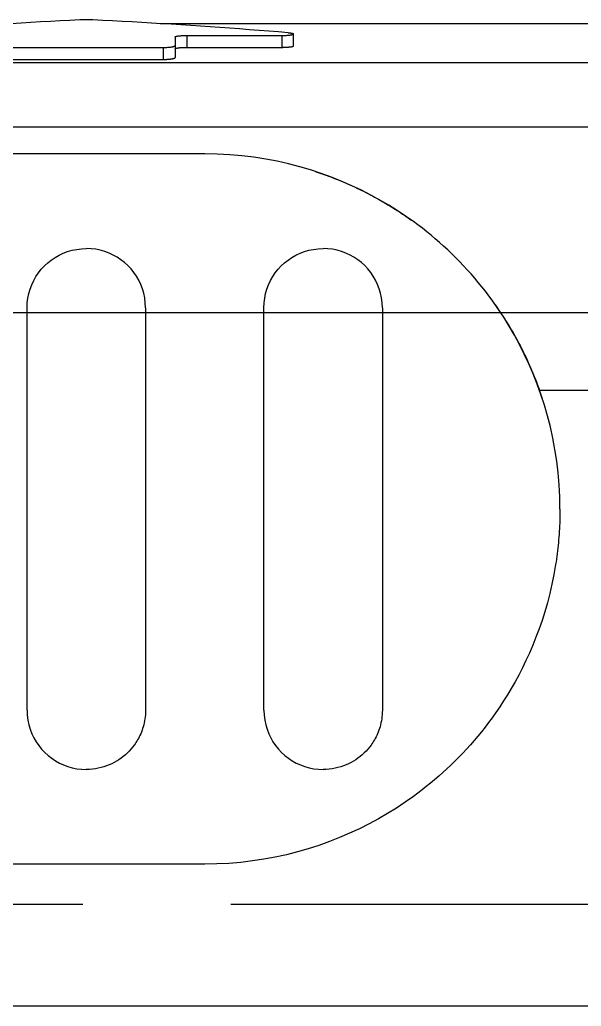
# Model space of a CAD drawing. Header units: inches. Extents: x 0 to 77285, y -118 to 40065.
# Drawn here: x 16879.98 to 16884.72, y 2647.97 to 2656.31 of the extents above; entities that cross this region are included whole.
import ezdxf

# ---------------------------------------------------------------- set-up
doc = ezdxf.new("R2010")
doc.units = ezdxf.units.IN
doc.header["$LTSCALE"] = 5
doc.header["$MEASUREMENT"] = 0
doc.linetypes.add('CENTER', pattern=[2, 1.25, -0.25, 0.25, -0.25])
doc.layers.add('11', color=1, linetype='CENTER')
doc.layers.add('55', color=5, linetype='Continuous')

# ---------------------------------------------------------------- blocks, each defined once
blk = doc.blocks.new('A$C674316cb')
blk.add_line((40.5, 170), (40.5, 5145))
at = {"layer": '11'}
blk.add_line((45.5, 170), (45.5, 5145), dxfattribs=at)
blk = doc.blocks.new('A$Ce6d7c87e')
for p, q in [((-269.1541, -17.6614), (-268.3541, -17.6614)), ((-269.1541, -17.6614), (-269.1541, -17.7617)), ((-268.3541, -17.6614), (-268.3541, -17.7617)), ((-269.2541, -17.6746), (-269.2541, -17.8478)), ((-270.6541, -17.7626), (-269.3541, -17.7626)), ((-269.3541, -17.7626), (-269.3541, -17.8637)), ((-263.5041, -17.8914), (-275.5041, -17.8914)), ((-263.5041, -18.4357), (-275.5041, -18.4357)), ((-269.0041, -18.6612), (-271.0041, -18.6612)), ((-267.7125, -18.9535), (-267.7129, -18.9535)), ((-270.5041, -23.3612), (-270.5041, -19.9612)), ((-269.5041, -19.9612), (-269.5041, -23.3612)), ((-268.5041, -23.3612), (-268.5041, -19.9612)), ((-267.5041, -19.9612), (-267.5041, -23.3612)), ((-266.1757, -20.6612), (-266.1757, -20.6612)), ((-263.5041, -20.6612), (-266.1757, -20.6612)), ((-269.0041, -24.6612), (-271.0041, -24.6612)), ((-263.5041, -25.8611), (-271.7041, -25.8611))]:
    blk.add_line(p, q)
for points in [[(-270.0596, -17.5298), (-270.1423, -17.534), (-270.2249, -17.5383), (-270.3075, -17.5428), (-270.3902, -17.5474), (-270.4728, -17.5522), (-270.5553, -17.557), (-270.6379, -17.562), (-270.7205, -17.5671), (-270.803, -17.5724), (-270.8855, -17.5777), (-270.968, -17.5832), (-271.0505, -17.5889), (-271.133, -17.5946), (-271.2154, -17.6005), (-271.2978, -17.6065), (-271.3802, -17.6126), (-271.4626, -17.6188), (-271.545, -17.6252), (-271.6273, -17.6317), (-271.7096, -17.6383)], [(-269.9487, -17.5298), (-269.9534, -17.5295), (-269.9584, -17.5293), (-269.9636, -17.5291), (-269.969, -17.529), (-269.9745, -17.5288), (-269.9803, -17.5287), (-269.9861, -17.5286), (-269.9921, -17.5285), (-269.9981, -17.5285), (-270.0041, -17.5285), (-270.0102, -17.5285), (-270.0162, -17.5285), (-270.0221, -17.5286), (-270.028, -17.5287), (-270.0337, -17.5288), (-270.0393, -17.529), (-270.0447, -17.5291), (-270.0499, -17.5293), (-270.0549, -17.5295), (-270.0596, -17.5298)], [(-268.2987, -17.6383), (-268.381, -17.6317), (-268.4633, -17.6252), (-268.5456, -17.6188), (-268.628, -17.6126), (-268.7104, -17.6065), (-268.7928, -17.6005), (-268.8753, -17.5946), (-268.9577, -17.5889), (-269.0402, -17.5832), (-269.1227, -17.5777), (-269.2052, -17.5724), (-269.2878, -17.5671), (-269.3703, -17.562), (-269.4529, -17.557), (-269.5355, -17.5522), (-269.6181, -17.5474), (-269.7007, -17.5428), (-269.7834, -17.5383), (-269.866, -17.534), (-269.9487, -17.5298)], [(-269.3794, -17.5615), (-269.0856, -17.5615), (-268.7919, -17.5615), (-268.4981, -17.5615), (-268.2044, -17.5615), (-267.9106, -17.5614), (-267.6168, -17.5614), (-267.3231, -17.5614), (-267.0293, -17.5614), (-266.7355, -17.5614), (-266.4418, -17.5614), (-266.148, -17.5614), (-265.8542, -17.5614), (-265.5605, -17.5613), (-265.2667, -17.5613), (-264.9729, -17.5613), (-264.6792, -17.5613), (-264.3854, -17.5613), (-264.0917, -17.5612), (-263.7979, -17.5612), (-263.5041, -17.5612)], [(-269.2541, -17.6746), (-269.2538, -17.6735), (-269.2528, -17.6724), (-269.2512, -17.6713), (-269.249, -17.6703), (-269.2462, -17.6694), (-269.2428, -17.6684), (-269.239, -17.6675), (-269.2346, -17.6667), (-269.2298, -17.6659), (-269.2246, -17.6652), (-269.2189, -17.6645), (-269.2129, -17.6639), (-269.2065, -17.6633), (-269.1998, -17.6628), (-269.1927, -17.6624), (-269.1855, -17.662), (-269.1779, -17.6618), (-269.1702, -17.6616), (-269.1622, -17.6614), (-269.1541, -17.6614)], [(-268.3541, -17.6614), (-268.3471, -17.6614), (-268.3403, -17.6613), (-268.3337, -17.6611), (-268.3272, -17.6609), (-268.321, -17.6607), (-268.3149, -17.6604), (-268.3091, -17.66), (-268.3035, -17.6596), (-268.2982, -17.6592), (-268.2931, -17.6587), (-268.2882, -17.6582), (-268.2837, -17.6576), (-268.2794, -17.657), (-268.2754, -17.6564), (-268.2718, -17.6558), (-268.2684, -17.6551), (-268.2654, -17.6544), (-268.2627, -17.6537), (-268.2604, -17.653), (-268.2584, -17.6523)], [(-268.2987, -17.6383), (-268.2956, -17.6386), (-268.2924, -17.6389), (-268.2893, -17.6392), (-268.2861, -17.6396), (-268.283, -17.64), (-268.2799, -17.6404), (-268.2769, -17.6408), (-268.274, -17.6413), (-268.2712, -17.6417), (-268.2685, -17.6423), (-268.266, -17.6428), (-268.2637, -17.6434), (-268.2616, -17.6439), (-268.2596, -17.6445), (-268.258, -17.6452), (-268.2566, -17.6458), (-268.2554, -17.6465), (-268.2546, -17.6472), (-268.2541, -17.6479), (-268.2539, -17.6486)], [(-268.2584, -17.6523), (-268.258, -17.6521), (-268.2576, -17.6519), (-268.2572, -17.6517), (-268.2568, -17.6515), (-268.2564, -17.6513), (-268.2561, -17.6511), (-268.2558, -17.651), (-268.2555, -17.6508), (-268.2553, -17.6506), (-268.255, -17.6504), (-268.2548, -17.6502), (-268.2547, -17.65), (-268.2545, -17.6499), (-268.2544, -17.6497), (-268.2542, -17.6495), (-268.2541, -17.6493), (-268.2541, -17.6492), (-268.254, -17.649), (-268.254, -17.6488), (-268.2539, -17.6486)], [(-268.2542, -17.7489), (-268.2542, -17.7439), (-268.2542, -17.7389), (-268.2542, -17.7339), (-268.2542, -17.7289), (-268.2542, -17.7239), (-268.2541, -17.7188), (-268.2541, -17.7138), (-268.2541, -17.7088), (-268.2541, -17.7038), (-268.2541, -17.6988), (-268.254, -17.6938), (-268.254, -17.6887), (-268.254, -17.6837), (-268.254, -17.6787), (-268.254, -17.6737), (-268.254, -17.6687), (-268.254, -17.6637), (-268.254, -17.6587), (-268.2539, -17.6536), (-268.2539, -17.6486)], [(-269.3541, -17.7626), (-269.346, -17.7626), (-269.3381, -17.7624), (-269.3303, -17.7622), (-269.3228, -17.7618), (-269.3155, -17.7614), (-269.3085, -17.7609), (-269.3018, -17.7603), (-269.2954, -17.7596), (-269.2894, -17.7589), (-269.2837, -17.758), (-269.2785, -17.7571), (-269.2736, -17.7562), (-269.2693, -17.7552), (-269.2654, -17.7541), (-269.2621, -17.753), (-269.2593, -17.7519), (-269.2571, -17.7507), (-269.2555, -17.7494), (-269.2545, -17.7482), (-269.2541, -17.7469)], [(-269.2541, -17.775), (-269.2541, -17.7746), (-269.254, -17.7743), (-269.2538, -17.7739), (-269.2535, -17.7735), (-269.2532, -17.7732), (-269.2528, -17.7728), (-269.2523, -17.7725), (-269.2517, -17.7721), (-269.2511, -17.7718), (-269.2504, -17.7714), (-269.2497, -17.7711), (-269.2488, -17.7707), (-269.2479, -17.7704), (-269.247, -17.77), (-269.246, -17.7697), (-269.2449, -17.7694), (-269.2437, -17.769), (-269.2425, -17.7687), (-269.2412, -17.7684), (-269.2398, -17.7681), (-269.2386, -17.7678), (-269.2373, -17.7676), (-269.2359, -17.7673), (-269.2345, -17.7671), (-269.2331, -17.7668), (-269.2316, -17.7666), (-269.23, -17.7663), (-269.2284, -17.7661), (-269.2268, -17.7658), (-269.2251, -17.7656), (-269.2234, -17.7654), (-269.2217, -17.7652), (-269.2199, -17.765), (-269.218, -17.7648), (-269.2162, -17.7646), (-269.2143, -17.7644), (-269.2123, -17.7642), (-269.2104, -17.764), (-269.2084, -17.7638), (-269.2064, -17.7637), (-269.204, -17.7635), (-269.2017, -17.7633), (-269.1992, -17.7631), (-269.1968, -17.763), (-269.1943, -17.7628), (-269.1917, -17.7627), (-269.1892, -17.7626), (-269.1865, -17.7624), (-269.1839, -17.7623), (-269.1813, -17.7622), (-269.1786, -17.7621), (-269.1759, -17.762), (-269.1732, -17.762), (-269.1705, -17.7619), (-269.1678, -17.7619), (-269.165, -17.7618), (-269.1623, -17.7618), (-269.1596, -17.7617), (-269.1568, -17.7617), (-269.1541, -17.7617)], [(-269.1541, -17.7617), (-269.1141, -17.7617), (-269.0741, -17.7617), (-269.0341, -17.7617), (-268.9941, -17.7617), (-268.9541, -17.7617), (-268.9141, -17.7617), (-268.8741, -17.7617), (-268.8341, -17.7617), (-268.7941, -17.7617), (-268.7541, -17.7617), (-268.7141, -17.7617), (-268.6741, -17.7617), (-268.6341, -17.7617), (-268.5941, -17.7617), (-268.5541, -17.7617), (-268.5141, -17.7617), (-268.4741, -17.7617), (-268.4341, -17.7617), (-268.3941, -17.7617), (-268.3541, -17.7617)], [(-268.3541, -17.7617), (-268.3515, -17.7617), (-268.3488, -17.7617), (-268.3461, -17.7617), (-268.3434, -17.7617), (-268.3407, -17.7616), (-268.3381, -17.7616), (-268.3354, -17.7615), (-268.3327, -17.7614), (-268.3301, -17.7614), (-268.3275, -17.7613), (-268.3249, -17.7612), (-268.3223, -17.7611), (-268.3197, -17.7609), (-268.3172, -17.7608), (-268.3147, -17.7607), (-268.3122, -17.7605), (-268.3098, -17.7604), (-268.3074, -17.7602), (-268.305, -17.7601), (-268.3027, -17.7599), (-268.3007, -17.7597), (-268.2987, -17.7596), (-268.2968, -17.7594), (-268.2949, -17.7592), (-268.293, -17.759), (-268.2911, -17.7588), (-268.2893, -17.7586), (-268.2875, -17.7584), (-268.2857, -17.7582), (-268.284, -17.758), (-268.2823, -17.7578), (-268.2807, -17.7576), (-268.2791, -17.7573), (-268.2775, -17.7571), (-268.276, -17.7569), (-268.2745, -17.7566), (-268.2731, -17.7564), (-268.2717, -17.7561), (-268.2704, -17.7559), (-268.2692, -17.7556), (-268.2685, -17.7555), (-268.2678, -17.7553), (-268.2672, -17.7552), (-268.2665, -17.7551), (-268.2659, -17.7549), (-268.2653, -17.7548), (-268.2647, -17.7546), (-268.2641, -17.7545), (-268.2636, -17.7543), (-268.263, -17.7542), (-268.2625, -17.754), (-268.262, -17.7539), (-268.2615, -17.7537), (-268.261, -17.7535), (-268.2605, -17.7534), (-268.2601, -17.7532), (-268.2596, -17.7531), (-268.2592, -17.7529), (-268.2588, -17.7528), (-268.2584, -17.7526)], [(-268.2584, -17.7526), (-268.258, -17.7524), (-268.2576, -17.7522), (-268.2573, -17.7521), (-268.2569, -17.7519), (-268.2566, -17.7517), (-268.2563, -17.7515), (-268.256, -17.7513), (-268.2557, -17.7512), (-268.2555, -17.751), (-268.2553, -17.7508), (-268.2551, -17.7506), (-268.2549, -17.7504), (-268.2547, -17.7502), (-268.2546, -17.75), (-268.2545, -17.7499), (-268.2544, -17.7497), (-268.2543, -17.7495), (-268.2542, -17.7493), (-268.2542, -17.7491), (-268.2542, -17.7489)], [(-270.6541, -17.8638), (-270.5891, -17.8638), (-270.5241, -17.8638), (-270.4591, -17.8638), (-270.3941, -17.8638), (-270.3291, -17.8638), (-270.2641, -17.8638), (-270.1991, -17.8638), (-270.1341, -17.8638), (-270.0691, -17.8638), (-270.0041, -17.8637), (-269.9391, -17.8637), (-269.8741, -17.8637), (-269.8091, -17.8637), (-269.7441, -17.8637), (-269.6791, -17.8637), (-269.6141, -17.8637), (-269.5491, -17.8637), (-269.4841, -17.8637), (-269.4191, -17.8637), (-269.3541, -17.8637)], [(-269.3541, -17.8637), (-269.3514, -17.8637), (-269.3487, -17.8637), (-269.346, -17.8637), (-269.3433, -17.8636), (-269.3406, -17.8636), (-269.3379, -17.8635), (-269.3353, -17.8634), (-269.3326, -17.8634), (-269.3299, -17.8633), (-269.3273, -17.8631), (-269.3247, -17.863), (-269.3221, -17.8629), (-269.3195, -17.8627), (-269.3169, -17.8626), (-269.3144, -17.8624), (-269.3119, -17.8622), (-269.3095, -17.8621), (-269.3071, -17.8619), (-269.3047, -17.8616), (-269.3024, -17.8614), (-269.3004, -17.8612), (-269.2984, -17.861), (-269.2964, -17.8608), (-269.2945, -17.8606), (-269.2926, -17.8603), (-269.2907, -17.8601), (-269.2889, -17.8598), (-269.2871, -17.8596), (-269.2853, -17.8593), (-269.2836, -17.8591), (-269.2819, -17.8588), (-269.2803, -17.8585), (-269.2787, -17.8582), (-269.2771, -17.8579), (-269.2756, -17.8576), (-269.2742, -17.8573), (-269.2727, -17.857), (-269.2714, -17.8567), (-269.2701, -17.8564), (-269.2688, -17.8561), (-269.2674, -17.8557), (-269.2661, -17.8553), (-269.2648, -17.8549), (-269.2637, -17.8546), (-269.2625, -17.8542), (-269.2615, -17.8538), (-269.2605, -17.8533), (-269.2596, -17.8529), (-269.2587, -17.8525), (-269.2579, -17.8521), (-269.2572, -17.8517), (-269.2566, -17.8513), (-269.256, -17.8508), (-269.2555, -17.8504), (-269.2551, -17.85), (-269.2547, -17.8496), (-269.2545, -17.8491), (-269.2543, -17.8487), (-269.2542, -17.8483), (-269.2541, -17.8478)], [(-266.0041, -21.6612), (-266.0059, -21.558), (-266.0111, -21.4562), (-266.0196, -21.3557), (-266.0314, -21.2565), (-266.0463, -21.1589), (-266.0643, -21.0627), (-266.0852, -20.968), (-266.1089, -20.8749), (-266.1354, -20.7835), (-266.1644, -20.6937), (-266.196, -20.6056), (-266.2301, -20.5193), (-266.2664, -20.4348), (-266.305, -20.3521), (-266.3456, -20.2714), (-266.3883, -20.1926), (-266.4329, -20.1158), (-266.4793, -20.041), (-266.5274, -19.9684), (-266.5771, -19.8978), (-266.6054, -19.8595), (-266.6342, -19.8217), (-266.6636, -19.7845), (-266.6936, -19.7477), (-266.7241, -19.7115), (-266.7551, -19.6758), (-266.7866, -19.6406), (-266.8187, -19.606), (-266.8512, -19.5719), (-266.8843, -19.5384), (-266.9179, -19.5054), (-266.9519, -19.4729), (-266.9864, -19.4411), (-267.0214, -19.4098), (-267.0569, -19.379), (-267.0928, -19.3489), (-267.1291, -19.3193), (-267.1659, -19.2903), (-267.2031, -19.2619), (-267.2408, -19.2341), (-267.3083, -19.1865), (-267.3783, -19.14), (-267.4506, -19.0949), (-267.5253, -19.0512), (-267.6023, -19.0091), (-267.6815, -18.9687), (-267.7629, -18.9302), (-267.8465, -18.8937), (-267.9323, -18.8593), (-268.0201, -18.8272), (-268.11, -18.7975), (-268.2019, -18.7703), (-268.2957, -18.7459), (-268.3915, -18.7242), (-268.4891, -18.7055), (-268.5886, -18.6899), (-268.6899, -18.6776), (-268.7929, -18.6685), (-268.8977, -18.663), (-269.0041, -18.6612)], [(-268.0683, -18.8109), (-268.0625, -18.8128), (-268.0568, -18.8147), (-268.051, -18.8166), (-268.0453, -18.8185), (-268.0395, -18.8205), (-268.0338, -18.8224), (-268.0281, -18.8244), (-268.0223, -18.8264), (-268.0166, -18.8284), (-268.0109, -18.8304), (-268.0052, -18.8324), (-267.9995, -18.8344), (-267.9938, -18.8364), (-267.9881, -18.8385), (-267.9824, -18.8405), (-267.9767, -18.8426), (-267.9711, -18.8447), (-267.9654, -18.8467), (-267.9597, -18.8488), (-267.9541, -18.851), (-267.9343, -18.8584), (-267.9145, -18.8661), (-267.8948, -18.8738), (-267.8752, -18.8817), (-267.8556, -18.8897), (-267.8361, -18.8979), (-267.8166, -18.9062), (-267.7972, -18.9147), (-267.7779, -18.9232), (-267.7586, -18.9319), (-267.7394, -18.9408), (-267.7203, -18.9498), (-267.7012, -18.9589), (-267.6822, -18.9681), (-267.6633, -18.9775), (-267.6445, -18.987), (-267.6257, -18.9966), (-267.607, -19.0064), (-267.5883, -19.0163), (-267.5698, -19.0263), (-267.5536, -19.0352), (-267.5374, -19.0442), (-267.5213, -19.0533), (-267.5052, -19.0625), (-267.4892, -19.0718), (-267.4733, -19.0812), (-267.4574, -19.0907), (-267.4416, -19.1002), (-267.4258, -19.1099), (-267.4101, -19.1197), (-267.3945, -19.1296), (-267.3789, -19.1396), (-267.3634, -19.1496), (-267.3479, -19.1598), (-267.3325, -19.1701), (-267.3172, -19.1804), (-267.3019, -19.1909), (-267.2867, -19.2014), (-267.2716, -19.212), (-267.2565, -19.2228)], [(-270.5041, -19.9612), (-270.5025, -19.9204), (-270.4976, -19.8804), (-270.4897, -19.8415), (-270.4787, -19.8037), (-270.465, -19.7671), (-270.4485, -19.732), (-270.4295, -19.6984), (-270.408, -19.6665), (-270.3841, -19.6364), (-270.3581, -19.6081), (-270.33, -19.582), (-270.2999, -19.5581), (-270.268, -19.5364), (-270.2344, -19.5173), (-270.1992, -19.5007), (-270.1626, -19.4868), (-270.1246, -19.4758), (-270.0855, -19.4678), (-270.0453, -19.4628), (-270.0041, -19.4612)], [(-269.5041, -19.9612), (-269.5058, -19.9194), (-269.5108, -19.8787), (-269.519, -19.8392), (-269.5302, -19.801), (-269.5443, -19.7642), (-269.5612, -19.7289), (-269.5806, -19.6953), (-269.6024, -19.6635), (-269.6266, -19.6335), (-269.653, -19.6055), (-269.6814, -19.5797), (-269.7116, -19.556), (-269.7436, -19.5347), (-269.7772, -19.5159), (-269.8122, -19.4997), (-269.8486, -19.4861), (-269.8861, -19.4754), (-269.9246, -19.4676), (-269.964, -19.4628), (-270.0041, -19.4612)], [(-268.5041, -19.9612), (-268.5025, -19.9204), (-268.4976, -19.8804), (-268.4897, -19.8415), (-268.4787, -19.8037), (-268.465, -19.7671), (-268.4485, -19.732), (-268.4295, -19.6984), (-268.408, -19.6665), (-268.3841, -19.6364), (-268.3581, -19.6081), (-268.33, -19.582), (-268.2999, -19.5581), (-268.268, -19.5364), (-268.2344, -19.5173), (-268.1992, -19.5007), (-268.1626, -19.4868), (-268.1246, -19.4758), (-268.0855, -19.4678), (-268.0453, -19.4628), (-268.0041, -19.4612)], [(-267.5041, -19.9612), (-267.5058, -19.9194), (-267.5108, -19.8787), (-267.519, -19.8392), (-267.5302, -19.801), (-267.5443, -19.7642), (-267.5612, -19.7289), (-267.5806, -19.6953), (-267.6024, -19.6635), (-267.6266, -19.6335), (-267.653, -19.6055), (-267.6814, -19.5797), (-267.7116, -19.556), (-267.7436, -19.5347), (-267.7772, -19.5159), (-267.8122, -19.4997), (-267.8486, -19.4861), (-267.8861, -19.4754), (-267.9246, -19.4676), (-267.964, -19.4628), (-268.0041, -19.4612)], [(-266.5496, -19.9363), (-266.5466, -19.9406), (-266.5436, -19.9448), (-266.5407, -19.9491), (-266.5377, -19.9533), (-266.5348, -19.9575), (-266.5319, -19.9618), (-266.5289, -19.9661), (-266.526, -19.9703), (-266.5231, -19.9746), (-266.5202, -19.9789), (-266.5173, -19.9832), (-266.5144, -19.9874), (-266.5116, -19.9917), (-266.5087, -19.996), (-266.5058, -20.0003), (-266.503, -20.0046), (-266.5001, -20.0089), (-266.4973, -20.0133), (-266.4944, -20.0176), (-266.4916, -20.0219), (-266.48, -20.0398), (-266.4685, -20.0579), (-266.4571, -20.076), (-266.4459, -20.0942), (-266.4348, -20.1125), (-266.4238, -20.1309), (-266.4129, -20.1493), (-266.4022, -20.1679), (-266.3916, -20.1865), (-266.3811, -20.2052), (-266.3708, -20.224), (-266.3606, -20.2428), (-266.3505, -20.2618), (-266.3406, -20.2808), (-266.3308, -20.2999), (-266.3211, -20.319), (-266.3116, -20.3383), (-266.3022, -20.3575), (-266.2929, -20.3769), (-266.2838, -20.3963), (-266.2778, -20.4093), (-266.2719, -20.4223), (-266.266, -20.4353), (-266.2602, -20.4484), (-266.2544, -20.4615), (-266.2488, -20.4746), (-266.2431, -20.4878), (-266.2376, -20.501), (-266.2321, -20.5142), (-266.2266, -20.5274), (-266.2212, -20.5407), (-266.2159, -20.554), (-266.2107, -20.5673), (-266.2055, -20.5807), (-266.2004, -20.594), (-266.1953, -20.6074), (-266.1903, -20.6208), (-266.1854, -20.6343), (-266.1805, -20.6477), (-266.1757, -20.6612)], [(-266.151, -20.7341), (-266.1522, -20.7304), (-266.1534, -20.7268), (-266.1546, -20.7231), (-266.1558, -20.7195), (-266.157, -20.7158), (-266.1582, -20.7122), (-266.1594, -20.7085), (-266.1606, -20.7049), (-266.1619, -20.7012), (-266.1631, -20.6976), (-266.1643, -20.6939), (-266.1656, -20.6903), (-266.1668, -20.6866), (-266.1681, -20.683), (-266.1693, -20.6794), (-266.1706, -20.6757), (-266.1719, -20.6721), (-266.1731, -20.6685), (-266.1744, -20.6648), (-266.1757, -20.6612)], [(-266.0041, -21.6612), (-266.0042, -21.6849), (-266.0045, -21.7087), (-266.005, -21.7324), (-266.0056, -21.7561), (-266.0065, -21.7798), (-266.0075, -21.8035), (-266.0087, -21.8271), (-266.0101, -21.8507), (-266.0117, -21.8742), (-266.0135, -21.8978), (-266.0154, -21.9213), (-266.0176, -21.9447), (-266.0199, -21.9681), (-266.0224, -21.9915), (-266.0251, -22.0148), (-266.0279, -22.038), (-266.0309, -22.0612), (-266.0341, -22.0844), (-266.0375, -22.1075), (-266.0411, -22.1305), (-266.0555, -22.214), (-266.072, -22.2956), (-266.0903, -22.3753), (-266.1105, -22.4531), (-266.1323, -22.5288), (-266.1557, -22.6027), (-266.1805, -22.6745), (-266.2066, -22.7444), (-266.2339, -22.8123), (-266.2622, -22.8782), (-266.2915, -22.942), (-266.3215, -23.0039), (-266.3523, -23.0637), (-266.3837, -23.1214), (-266.4155, -23.1772), (-266.4476, -23.2308), (-266.48, -23.2824), (-266.5124, -23.3319), (-266.5448, -23.3792), (-266.5771, -23.4245), (-266.6065, -23.4643), (-266.6364, -23.5034), (-266.6668, -23.5418), (-266.6976, -23.5795), (-266.7289, -23.6165), (-266.7606, -23.6528), (-266.7927, -23.6884), (-266.8252, -23.7232), (-266.8581, -23.7575), (-266.8913, -23.791), (-266.9249, -23.8238), (-266.9589, -23.8559), (-266.9931, -23.8873), (-267.0277, -23.9181), (-267.0626, -23.9482), (-267.0977, -23.9775), (-267.1331, -24.0062), (-267.1688, -24.0342), (-267.2047, -24.0616), (-267.2408, -24.0882), (-267.3118, -24.1383), (-267.385, -24.1867), (-267.4602, -24.2333), (-267.5374, -24.278), (-267.6165, -24.3208), (-267.6975, -24.3615), (-267.7804, -24.4001), (-267.865, -24.4364), (-267.9514, -24.4704), (-268.0396, -24.5019), (-268.1293, -24.5308), (-268.2207, -24.5572), (-268.3137, -24.5808), (-268.4082, -24.6015), (-268.5041, -24.6193), (-268.6014, -24.6341), (-268.7002, -24.6458), (-268.8002, -24.6543), (-268.9016, -24.6594), (-269.0041, -24.6612)], [(-270.5041, -23.3612), (-270.5024, -23.4031), (-270.4974, -23.4439), (-270.4892, -23.4836), (-270.478, -23.5218), (-270.4639, -23.5587), (-270.4471, -23.594), (-270.4277, -23.6276), (-270.4058, -23.6594), (-270.3816, -23.6894), (-270.3553, -23.7173), (-270.3269, -23.7431), (-270.2967, -23.7667), (-270.2647, -23.7879), (-270.2311, -23.8067), (-270.1961, -23.8228), (-270.1597, -23.8363), (-270.1222, -23.847), (-270.0837, -23.8548), (-270.0443, -23.8596), (-270.0041, -23.8612)], [(-269.5041, -23.3612), (-269.5045, -23.3799), (-269.5055, -23.3983), (-269.5071, -23.4163), (-269.5094, -23.4338), (-269.5122, -23.451), (-269.5156, -23.4677), (-269.5194, -23.4841), (-269.5238, -23.5), (-269.5285, -23.5154), (-269.5337, -23.5304), (-269.5392, -23.545), (-269.545, -23.5591), (-269.5512, -23.5728), (-269.5576, -23.586), (-269.5642, -23.5987), (-269.571, -23.611), (-269.578, -23.6227), (-269.5851, -23.634), (-269.5924, -23.6448), (-269.5996, -23.6551), (-269.6129, -23.6725), (-269.627, -23.6894), (-269.642, -23.7059), (-269.6577, -23.7217), (-269.6743, -23.7369), (-269.6917, -23.7515), (-269.7098, -23.7653), (-269.7286, -23.7785), (-269.7482, -23.7908), (-269.7684, -23.8023), (-269.7893, -23.8129), (-269.8109, -23.8225), (-269.833, -23.8312), (-269.8558, -23.8389), (-269.8792, -23.8455), (-269.9032, -23.851), (-269.9276, -23.8554), (-269.9526, -23.8586), (-269.9781, -23.8605), (-270.0041, -23.8612)], [(-268.5041, -23.3612), (-268.5024, -23.4031), (-268.4974, -23.4439), (-268.4892, -23.4836), (-268.478, -23.5218), (-268.4639, -23.5587), (-268.4471, -23.594), (-268.4277, -23.6276), (-268.4058, -23.6594), (-268.3816, -23.6894), (-268.3553, -23.7173), (-268.3269, -23.7431), (-268.2967, -23.7667), (-268.2647, -23.7879), (-268.2311, -23.8067), (-268.1961, -23.8228), (-268.1597, -23.8363), (-268.1222, -23.847), (-268.0837, -23.8548), (-268.0443, -23.8596), (-268.0041, -23.8612)], [(-267.5041, -23.3612), (-267.5045, -23.3799), (-267.5055, -23.3983), (-267.5071, -23.4163), (-267.5094, -23.4338), (-267.5122, -23.451), (-267.5156, -23.4677), (-267.5194, -23.4841), (-267.5238, -23.5), (-267.5285, -23.5154), (-267.5337, -23.5304), (-267.5392, -23.545), (-267.545, -23.5591), (-267.5512, -23.5728), (-267.5576, -23.586), (-267.5642, -23.5987), (-267.571, -23.611), (-267.578, -23.6227), (-267.5851, -23.634), (-267.5924, -23.6448), (-267.5996, -23.6551), (-267.6129, -23.6725), (-267.627, -23.6894), (-267.642, -23.7059), (-267.6577, -23.7217), (-267.6743, -23.7369), (-267.6917, -23.7515), (-267.7098, -23.7653), (-267.7286, -23.7785), (-267.7482, -23.7908), (-267.7684, -23.8023), (-267.7893, -23.8129), (-267.8109, -23.8225), (-267.833, -23.8312), (-267.8558, -23.8389), (-267.8792, -23.8455), (-267.9032, -23.851), (-267.9276, -23.8554), (-267.9526, -23.8586), (-267.9781, -23.8605), (-268.0041, -23.8612)]]:
    blk.add_lwpolyline(points)
blk = doc.blocks.new('A$Cdd77d11a')
for p, q in [((-74.1541, -17.6614), (-73.3541, -17.6614)), ((-74.1541, -17.6614), (-74.1541, -17.7617)), ((-73.3541, -17.6614), (-73.3541, -17.7617)), ((-74.2541, -17.6746), (-74.2541, -17.8478)), ((-75.6541, -17.7626), (-74.3541, -17.7626)), ((-74.3541, -17.7626), (-74.3541, -17.8637)), ((-68.5041, -17.8914), (-80.5041, -17.8914)), ((-68.5041, -18.4357), (-80.5041, -18.4357)), ((-74.0041, -18.6612), (-76.0041, -18.6612)), ((-72.7125, -18.9535), (-72.7129, -18.9535)), ((-75.5041, -23.3612), (-75.5041, -19.9612)), ((-74.5041, -19.9612), (-74.5041, -23.3612)), ((-73.5041, -23.3612), (-73.5041, -19.9612)), ((-72.5041, -19.9612), (-72.5041, -23.3612)), ((-71.1757, -20.6612), (-71.1757, -20.6612)), ((-68.5041, -20.6612), (-71.1757, -20.6612)), ((-74.0041, -24.6612), (-76.0041, -24.6612)), ((-68.5041, -25.8611), (-76.7041, -25.8611))]:
    blk.add_line(p, q)
for points in [[(-75.0596, -17.5298), (-75.1423, -17.534), (-75.2249, -17.5383), (-75.3075, -17.5428), (-75.3902, -17.5474), (-75.4728, -17.5522), (-75.5553, -17.557), (-75.6379, -17.562), (-75.7205, -17.5671), (-75.803, -17.5724), (-75.8855, -17.5777), (-75.968, -17.5832), (-76.0505, -17.5889), (-76.133, -17.5946), (-76.2154, -17.6005), (-76.2978, -17.6065), (-76.3802, -17.6126), (-76.4626, -17.6188), (-76.545, -17.6252), (-76.6273, -17.6317), (-76.7096, -17.6383)], [(-74.9487, -17.5298), (-74.9534, -17.5295), (-74.9584, -17.5293), (-74.9636, -17.5291), (-74.969, -17.529), (-74.9745, -17.5288), (-74.9803, -17.5287), (-74.9861, -17.5286), (-74.9921, -17.5285), (-74.9981, -17.5285), (-75.0041, -17.5285), (-75.0102, -17.5285), (-75.0162, -17.5285), (-75.0221, -17.5286), (-75.028, -17.5287), (-75.0337, -17.5288), (-75.0393, -17.529), (-75.0447, -17.5291), (-75.0499, -17.5293), (-75.0549, -17.5295), (-75.0596, -17.5298)], [(-73.2987, -17.6383), (-73.381, -17.6317), (-73.4633, -17.6252), (-73.5456, -17.6188), (-73.628, -17.6126), (-73.7104, -17.6065), (-73.7928, -17.6005), (-73.8753, -17.5946), (-73.9577, -17.5889), (-74.0402, -17.5832), (-74.1227, -17.5777), (-74.2052, -17.5724), (-74.2878, -17.5671), (-74.3703, -17.562), (-74.4529, -17.557), (-74.5355, -17.5522), (-74.6181, -17.5474), (-74.7007, -17.5428), (-74.7834, -17.5383), (-74.866, -17.534), (-74.9487, -17.5298)], [(-74.3794, -17.5615), (-74.0856, -17.5615), (-73.7919, -17.5615), (-73.4981, -17.5615), (-73.2044, -17.5615), (-72.9106, -17.5614), (-72.6168, -17.5614), (-72.3231, -17.5614), (-72.0293, -17.5614), (-71.7355, -17.5614), (-71.4418, -17.5614), (-71.148, -17.5614), (-70.8542, -17.5614), (-70.5605, -17.5613), (-70.2667, -17.5613), (-69.9729, -17.5613), (-69.6792, -17.5613), (-69.3854, -17.5613), (-69.0917, -17.5612), (-68.7979, -17.5612), (-68.5041, -17.5612)], [(-74.2541, -17.6746), (-74.2538, -17.6735), (-74.2528, -17.6724), (-74.2512, -17.6713), (-74.249, -17.6703), (-74.2462, -17.6694), (-74.2428, -17.6684), (-74.239, -17.6675), (-74.2346, -17.6667), (-74.2298, -17.6659), (-74.2246, -17.6652), (-74.2189, -17.6645), (-74.2129, -17.6639), (-74.2065, -17.6633), (-74.1998, -17.6628), (-74.1927, -17.6624), (-74.1855, -17.662), (-74.1779, -17.6618), (-74.1702, -17.6616), (-74.1622, -17.6614), (-74.1541, -17.6614)], [(-73.3541, -17.6614), (-73.3471, -17.6614), (-73.3403, -17.6613), (-73.3337, -17.6611), (-73.3272, -17.6609), (-73.321, -17.6607), (-73.3149, -17.6604), (-73.3091, -17.66), (-73.3035, -17.6596), (-73.2982, -17.6592), (-73.2931, -17.6587), (-73.2882, -17.6582), (-73.2837, -17.6576), (-73.2794, -17.657), (-73.2754, -17.6564), (-73.2718, -17.6558), (-73.2684, -17.6551), (-73.2654, -17.6544), (-73.2627, -17.6537), (-73.2604, -17.653), (-73.2584, -17.6523)], [(-73.2987, -17.6383), (-73.2956, -17.6386), (-73.2924, -17.6389), (-73.2893, -17.6392), (-73.2861, -17.6396), (-73.283, -17.64), (-73.2799, -17.6404), (-73.2769, -17.6408), (-73.274, -17.6413), (-73.2712, -17.6417), (-73.2685, -17.6423), (-73.266, -17.6428), (-73.2637, -17.6434), (-73.2616, -17.6439), (-73.2596, -17.6445), (-73.258, -17.6452), (-73.2566, -17.6458), (-73.2554, -17.6465), (-73.2546, -17.6472), (-73.2541, -17.6479), (-73.2539, -17.6486)], [(-73.2584, -17.6523), (-73.258, -17.6521), (-73.2576, -17.6519), (-73.2572, -17.6517), (-73.2568, -17.6515), (-73.2564, -17.6513), (-73.2561, -17.6511), (-73.2558, -17.651), (-73.2555, -17.6508), (-73.2553, -17.6506), (-73.255, -17.6504), (-73.2548, -17.6502), (-73.2547, -17.65), (-73.2545, -17.6499), (-73.2544, -17.6497), (-73.2542, -17.6495), (-73.2541, -17.6493), (-73.2541, -17.6492), (-73.254, -17.649), (-73.254, -17.6488), (-73.2539, -17.6486)], [(-73.2542, -17.7489), (-73.2542, -17.7439), (-73.2542, -17.7389), (-73.2542, -17.7339), (-73.2542, -17.7289), (-73.2542, -17.7239), (-73.2541, -17.7188), (-73.2541, -17.7138), (-73.2541, -17.7088), (-73.2541, -17.7038), (-73.2541, -17.6988), (-73.254, -17.6938), (-73.254, -17.6887), (-73.254, -17.6837), (-73.254, -17.6787), (-73.254, -17.6737), (-73.254, -17.6687), (-73.254, -17.6637), (-73.254, -17.6587), (-73.2539, -17.6536), (-73.2539, -17.6486)], [(-74.3541, -17.7626), (-74.346, -17.7626), (-74.3381, -17.7624), (-74.3303, -17.7622), (-74.3228, -17.7618), (-74.3155, -17.7614), (-74.3085, -17.7609), (-74.3018, -17.7603), (-74.2954, -17.7596), (-74.2894, -17.7589), (-74.2837, -17.758), (-74.2785, -17.7571), (-74.2736, -17.7562), (-74.2693, -17.7552), (-74.2654, -17.7541), (-74.2621, -17.753), (-74.2593, -17.7519), (-74.2571, -17.7507), (-74.2555, -17.7494), (-74.2545, -17.7482), (-74.2541, -17.7469)], [(-74.2541, -17.775), (-74.2541, -17.7746), (-74.254, -17.7743), (-74.2538, -17.7739), (-74.2535, -17.7735), (-74.2532, -17.7732), (-74.2528, -17.7728), (-74.2523, -17.7725), (-74.2517, -17.7721), (-74.2511, -17.7718), (-74.2504, -17.7714), (-74.2497, -17.7711), (-74.2488, -17.7707), (-74.2479, -17.7704), (-74.247, -17.77), (-74.246, -17.7697), (-74.2449, -17.7694), (-74.2437, -17.769), (-74.2425, -17.7687), (-74.2412, -17.7684), (-74.2398, -17.7681), (-74.2386, -17.7678), (-74.2373, -17.7676), (-74.2359, -17.7673), (-74.2345, -17.7671), (-74.2331, -17.7668), (-74.2316, -17.7666), (-74.23, -17.7663), (-74.2284, -17.7661), (-74.2268, -17.7658), (-74.2251, -17.7656), (-74.2234, -17.7654), (-74.2217, -17.7652), (-74.2199, -17.765), (-74.218, -17.7648), (-74.2162, -17.7646), (-74.2143, -17.7644), (-74.2123, -17.7642), (-74.2104, -17.764), (-74.2084, -17.7638), (-74.2064, -17.7637), (-74.204, -17.7635), (-74.2017, -17.7633), (-74.1992, -17.7631), (-74.1968, -17.763), (-74.1943, -17.7628), (-74.1917, -17.7627), (-74.1892, -17.7626), (-74.1865, -17.7624), (-74.1839, -17.7623), (-74.1813, -17.7622), (-74.1786, -17.7621), (-74.1759, -17.762), (-74.1732, -17.762), (-74.1705, -17.7619), (-74.1678, -17.7619), (-74.165, -17.7618), (-74.1623, -17.7618), (-74.1596, -17.7617), (-74.1568, -17.7617), (-74.1541, -17.7617)], [(-74.1541, -17.7617), (-74.1141, -17.7617), (-74.0741, -17.7617), (-74.0341, -17.7617), (-73.9941, -17.7617), (-73.9541, -17.7617), (-73.9141, -17.7617), (-73.8741, -17.7617), (-73.8341, -17.7617), (-73.7941, -17.7617), (-73.7541, -17.7617), (-73.7141, -17.7617), (-73.6741, -17.7617), (-73.6341, -17.7617), (-73.5941, -17.7617), (-73.5541, -17.7617), (-73.5141, -17.7617), (-73.4741, -17.7617), (-73.4341, -17.7617), (-73.3941, -17.7617), (-73.3541, -17.7617)], [(-73.3541, -17.7617), (-73.3515, -17.7617), (-73.3488, -17.7617), (-73.3461, -17.7617), (-73.3434, -17.7617), (-73.3407, -17.7616), (-73.3381, -17.7616), (-73.3354, -17.7615), (-73.3327, -17.7614), (-73.3301, -17.7614), (-73.3275, -17.7613), (-73.3249, -17.7612), (-73.3223, -17.7611), (-73.3197, -17.7609), (-73.3172, -17.7608), (-73.3147, -17.7607), (-73.3122, -17.7605), (-73.3098, -17.7604), (-73.3074, -17.7602), (-73.305, -17.7601), (-73.3027, -17.7599), (-73.3007, -17.7597), (-73.2987, -17.7596), (-73.2968, -17.7594), (-73.2949, -17.7592), (-73.293, -17.759), (-73.2911, -17.7588), (-73.2893, -17.7586), (-73.2875, -17.7584), (-73.2857, -17.7582), (-73.284, -17.758), (-73.2823, -17.7578), (-73.2807, -17.7576), (-73.2791, -17.7573), (-73.2775, -17.7571), (-73.276, -17.7569), (-73.2745, -17.7566), (-73.2731, -17.7564), (-73.2717, -17.7561), (-73.2704, -17.7559), (-73.2692, -17.7556), (-73.2685, -17.7555), (-73.2678, -17.7553), (-73.2672, -17.7552), (-73.2665, -17.7551), (-73.2659, -17.7549), (-73.2653, -17.7548), (-73.2647, -17.7546), (-73.2641, -17.7545), (-73.2636, -17.7543), (-73.263, -17.7542), (-73.2625, -17.754), (-73.262, -17.7539), (-73.2615, -17.7537), (-73.261, -17.7535), (-73.2605, -17.7534), (-73.2601, -17.7532), (-73.2596, -17.7531), (-73.2592, -17.7529), (-73.2588, -17.7528), (-73.2584, -17.7526)], [(-73.2584, -17.7526), (-73.258, -17.7524), (-73.2576, -17.7522), (-73.2573, -17.7521), (-73.2569, -17.7519), (-73.2566, -17.7517), (-73.2563, -17.7515), (-73.256, -17.7513), (-73.2557, -17.7512), (-73.2555, -17.751), (-73.2553, -17.7508), (-73.2551, -17.7506), (-73.2549, -17.7504), (-73.2547, -17.7502), (-73.2546, -17.75), (-73.2545, -17.7499), (-73.2544, -17.7497), (-73.2543, -17.7495), (-73.2542, -17.7493), (-73.2542, -17.7491), (-73.2542, -17.7489)], [(-75.6541, -17.8638), (-75.5891, -17.8638), (-75.5241, -17.8638), (-75.4591, -17.8638), (-75.3941, -17.8638), (-75.3291, -17.8638), (-75.2641, -17.8638), (-75.1991, -17.8638), (-75.1341, -17.8638), (-75.0691, -17.8638), (-75.0041, -17.8637), (-74.9391, -17.8637), (-74.8741, -17.8637), (-74.8091, -17.8637), (-74.7441, -17.8637), (-74.6791, -17.8637), (-74.6141, -17.8637), (-74.5491, -17.8637), (-74.4841, -17.8637), (-74.4191, -17.8637), (-74.3541, -17.8637)], [(-74.3541, -17.8637), (-74.3514, -17.8637), (-74.3487, -17.8637), (-74.346, -17.8637), (-74.3433, -17.8636), (-74.3406, -17.8636), (-74.3379, -17.8635), (-74.3353, -17.8634), (-74.3326, -17.8634), (-74.3299, -17.8633), (-74.3273, -17.8631), (-74.3247, -17.863), (-74.3221, -17.8629), (-74.3195, -17.8627), (-74.3169, -17.8626), (-74.3144, -17.8624), (-74.3119, -17.8622), (-74.3095, -17.8621), (-74.3071, -17.8619), (-74.3047, -17.8616), (-74.3024, -17.8614), (-74.3004, -17.8612), (-74.2984, -17.861), (-74.2964, -17.8608), (-74.2945, -17.8606), (-74.2926, -17.8603), (-74.2907, -17.8601), (-74.2889, -17.8598), (-74.2871, -17.8596), (-74.2853, -17.8593), (-74.2836, -17.8591), (-74.2819, -17.8588), (-74.2803, -17.8585), (-74.2787, -17.8582), (-74.2771, -17.8579), (-74.2756, -17.8576), (-74.2742, -17.8573), (-74.2727, -17.857), (-74.2714, -17.8567), (-74.2701, -17.8564), (-74.2688, -17.8561), (-74.2674, -17.8557), (-74.2661, -17.8553), (-74.2648, -17.8549), (-74.2637, -17.8546), (-74.2625, -17.8542), (-74.2615, -17.8538), (-74.2605, -17.8533), (-74.2596, -17.8529), (-74.2587, -17.8525), (-74.2579, -17.8521), (-74.2572, -17.8517), (-74.2566, -17.8513), (-74.256, -17.8508), (-74.2555, -17.8504), (-74.2551, -17.85), (-74.2547, -17.8496), (-74.2545, -17.8491), (-74.2543, -17.8487), (-74.2542, -17.8483), (-74.2541, -17.8478)], [(-71.0041, -21.6612), (-71.0059, -21.558), (-71.0111, -21.4562), (-71.0196, -21.3557), (-71.0314, -21.2565), (-71.0463, -21.1589), (-71.0643, -21.0627), (-71.0852, -20.968), (-71.1089, -20.8749), (-71.1354, -20.7835), (-71.1644, -20.6937), (-71.196, -20.6056), (-71.2301, -20.5193), (-71.2664, -20.4348), (-71.305, -20.3521), (-71.3456, -20.2714), (-71.3883, -20.1926), (-71.4329, -20.1158), (-71.4793, -20.041), (-71.5274, -19.9684), (-71.5771, -19.8978), (-71.6054, -19.8595), (-71.6342, -19.8217), (-71.6636, -19.7845), (-71.6936, -19.7477), (-71.7241, -19.7115), (-71.7551, -19.6758), (-71.7866, -19.6406), (-71.8187, -19.606), (-71.8512, -19.5719), (-71.8843, -19.5384), (-71.9179, -19.5054), (-71.9519, -19.4729), (-71.9864, -19.4411), (-72.0214, -19.4098), (-72.0569, -19.379), (-72.0928, -19.3489), (-72.1291, -19.3193), (-72.1659, -19.2903), (-72.2031, -19.2619), (-72.2408, -19.2341), (-72.3083, -19.1865), (-72.3783, -19.14), (-72.4506, -19.0949), (-72.5253, -19.0512), (-72.6023, -19.0091), (-72.6815, -18.9687), (-72.7629, -18.9302), (-72.8465, -18.8937), (-72.9323, -18.8593), (-73.0201, -18.8272), (-73.11, -18.7975), (-73.2019, -18.7703), (-73.2957, -18.7459), (-73.3915, -18.7242), (-73.4891, -18.7055), (-73.5886, -18.6899), (-73.6899, -18.6776), (-73.7929, -18.6685), (-73.8977, -18.663), (-74.0041, -18.6612)], [(-73.0683, -18.8109), (-73.0625, -18.8128), (-73.0568, -18.8147), (-73.051, -18.8166), (-73.0453, -18.8185), (-73.0395, -18.8205), (-73.0338, -18.8224), (-73.0281, -18.8244), (-73.0223, -18.8264), (-73.0166, -18.8284), (-73.0109, -18.8304), (-73.0052, -18.8324), (-72.9995, -18.8344), (-72.9938, -18.8364), (-72.9881, -18.8385), (-72.9824, -18.8405), (-72.9767, -18.8426), (-72.9711, -18.8447), (-72.9654, -18.8467), (-72.9597, -18.8488), (-72.9541, -18.851), (-72.9343, -18.8584), (-72.9145, -18.8661), (-72.8948, -18.8738), (-72.8752, -18.8817), (-72.8556, -18.8897), (-72.8361, -18.8979), (-72.8166, -18.9062), (-72.7972, -18.9147), (-72.7779, -18.9232), (-72.7586, -18.9319), (-72.7394, -18.9408), (-72.7203, -18.9498), (-72.7012, -18.9589), (-72.6822, -18.9681), (-72.6633, -18.9775), (-72.6445, -18.987), (-72.6257, -18.9966), (-72.607, -19.0064), (-72.5883, -19.0163), (-72.5698, -19.0263), (-72.5536, -19.0352), (-72.5374, -19.0442), (-72.5213, -19.0533), (-72.5052, -19.0625), (-72.4892, -19.0718), (-72.4733, -19.0812), (-72.4574, -19.0907), (-72.4416, -19.1002), (-72.4258, -19.1099), (-72.4101, -19.1197), (-72.3945, -19.1296), (-72.3789, -19.1396), (-72.3634, -19.1496), (-72.3479, -19.1598), (-72.3325, -19.1701), (-72.3172, -19.1804), (-72.3019, -19.1909), (-72.2867, -19.2014), (-72.2716, -19.212), (-72.2565, -19.2228)], [(-75.5041, -19.9612), (-75.5025, -19.9204), (-75.4976, -19.8804), (-75.4897, -19.8415), (-75.4787, -19.8037), (-75.465, -19.7671), (-75.4485, -19.732), (-75.4295, -19.6984), (-75.408, -19.6665), (-75.3841, -19.6364), (-75.3581, -19.6081), (-75.33, -19.582), (-75.2999, -19.5581), (-75.268, -19.5364), (-75.2344, -19.5173), (-75.1992, -19.5007), (-75.1626, -19.4868), (-75.1246, -19.4758), (-75.0855, -19.4678), (-75.0453, -19.4628), (-75.0041, -19.4612)], [(-74.5041, -19.9612), (-74.5058, -19.9194), (-74.5108, -19.8787), (-74.519, -19.8392), (-74.5302, -19.801), (-74.5443, -19.7642), (-74.5612, -19.7289), (-74.5806, -19.6953), (-74.6024, -19.6635), (-74.6266, -19.6335), (-74.653, -19.6055), (-74.6814, -19.5797), (-74.7116, -19.556), (-74.7436, -19.5347), (-74.7772, -19.5159), (-74.8122, -19.4997), (-74.8486, -19.4861), (-74.8861, -19.4754), (-74.9246, -19.4676), (-74.964, -19.4628), (-75.0041, -19.4612)], [(-73.5041, -19.9612), (-73.5025, -19.9204), (-73.4976, -19.8804), (-73.4897, -19.8415), (-73.4787, -19.8037), (-73.465, -19.7671), (-73.4485, -19.732), (-73.4295, -19.6984), (-73.408, -19.6665), (-73.3841, -19.6364), (-73.3581, -19.6081), (-73.33, -19.582), (-73.2999, -19.5581), (-73.268, -19.5364), (-73.2344, -19.5173), (-73.1992, -19.5007), (-73.1626, -19.4868), (-73.1246, -19.4758), (-73.0855, -19.4678), (-73.0453, -19.4628), (-73.0041, -19.4612)], [(-72.5041, -19.9612), (-72.5058, -19.9194), (-72.5108, -19.8787), (-72.519, -19.8392), (-72.5302, -19.801), (-72.5443, -19.7642), (-72.5612, -19.7289), (-72.5806, -19.6953), (-72.6024, -19.6635), (-72.6266, -19.6335), (-72.653, -19.6055), (-72.6814, -19.5797), (-72.7116, -19.556), (-72.7436, -19.5347), (-72.7772, -19.5159), (-72.8122, -19.4997), (-72.8486, -19.4861), (-72.8861, -19.4754), (-72.9246, -19.4676), (-72.964, -19.4628), (-73.0041, -19.4612)], [(-71.5496, -19.9363), (-71.5466, -19.9406), (-71.5436, -19.9448), (-71.5407, -19.9491), (-71.5377, -19.9533), (-71.5348, -19.9575), (-71.5319, -19.9618), (-71.5289, -19.9661), (-71.526, -19.9703), (-71.5231, -19.9746), (-71.5202, -19.9789), (-71.5173, -19.9832), (-71.5144, -19.9874), (-71.5116, -19.9917), (-71.5087, -19.996), (-71.5058, -20.0003), (-71.503, -20.0046), (-71.5001, -20.0089), (-71.4973, -20.0133), (-71.4944, -20.0176), (-71.4916, -20.0219), (-71.48, -20.0398), (-71.4685, -20.0579), (-71.4571, -20.076), (-71.4459, -20.0942), (-71.4348, -20.1125), (-71.4238, -20.1309), (-71.4129, -20.1493), (-71.4022, -20.1679), (-71.3916, -20.1865), (-71.3811, -20.2052), (-71.3708, -20.224), (-71.3606, -20.2428), (-71.3505, -20.2618), (-71.3406, -20.2808), (-71.3308, -20.2999), (-71.3211, -20.319), (-71.3116, -20.3383), (-71.3022, -20.3575), (-71.2929, -20.3769), (-71.2838, -20.3963), (-71.2778, -20.4093), (-71.2719, -20.4223), (-71.266, -20.4353), (-71.2602, -20.4484), (-71.2544, -20.4615), (-71.2488, -20.4746), (-71.2431, -20.4878), (-71.2376, -20.501), (-71.2321, -20.5142), (-71.2266, -20.5274), (-71.2212, -20.5407), (-71.2159, -20.554), (-71.2107, -20.5673), (-71.2055, -20.5807), (-71.2004, -20.594), (-71.1953, -20.6074), (-71.1903, -20.6208), (-71.1854, -20.6343), (-71.1805, -20.6477), (-71.1757, -20.6612)], [(-71.151, -20.7341), (-71.1522, -20.7304), (-71.1534, -20.7268), (-71.1546, -20.7231), (-71.1558, -20.7195), (-71.157, -20.7158), (-71.1582, -20.7122), (-71.1594, -20.7085), (-71.1606, -20.7049), (-71.1619, -20.7012), (-71.1631, -20.6976), (-71.1643, -20.6939), (-71.1656, -20.6903), (-71.1668, -20.6866), (-71.1681, -20.683), (-71.1693, -20.6794), (-71.1706, -20.6757), (-71.1719, -20.6721), (-71.1731, -20.6685), (-71.1744, -20.6648), (-71.1757, -20.6612)], [(-71.0041, -21.6612), (-71.0042, -21.6849), (-71.0045, -21.7087), (-71.005, -21.7324), (-71.0056, -21.7561), (-71.0065, -21.7798), (-71.0075, -21.8035), (-71.0087, -21.8271), (-71.0101, -21.8507), (-71.0117, -21.8742), (-71.0135, -21.8978), (-71.0154, -21.9213), (-71.0176, -21.9447), (-71.0199, -21.9681), (-71.0224, -21.9915), (-71.0251, -22.0148), (-71.0279, -22.038), (-71.0309, -22.0612), (-71.0341, -22.0844), (-71.0375, -22.1075), (-71.0411, -22.1305), (-71.0555, -22.214), (-71.072, -22.2956), (-71.0903, -22.3753), (-71.1105, -22.4531), (-71.1323, -22.5288), (-71.1557, -22.6027), (-71.1805, -22.6745), (-71.2066, -22.7444), (-71.2339, -22.8123), (-71.2622, -22.8782), (-71.2915, -22.942), (-71.3215, -23.0039), (-71.3523, -23.0637), (-71.3837, -23.1214), (-71.4155, -23.1772), (-71.4476, -23.2308), (-71.48, -23.2824), (-71.5124, -23.3319), (-71.5448, -23.3792), (-71.5771, -23.4245), (-71.6065, -23.4643), (-71.6364, -23.5034), (-71.6668, -23.5418), (-71.6976, -23.5795), (-71.7289, -23.6165), (-71.7606, -23.6528), (-71.7927, -23.6884), (-71.8252, -23.7232), (-71.8581, -23.7575), (-71.8913, -23.791), (-71.9249, -23.8238), (-71.9589, -23.8559), (-71.9931, -23.8873), (-72.0277, -23.9181), (-72.0626, -23.9482), (-72.0977, -23.9775), (-72.1331, -24.0062), (-72.1688, -24.0342), (-72.2047, -24.0616), (-72.2408, -24.0882), (-72.3118, -24.1383), (-72.385, -24.1867), (-72.4602, -24.2333), (-72.5374, -24.278), (-72.6165, -24.3208), (-72.6975, -24.3615), (-72.7804, -24.4001), (-72.865, -24.4364), (-72.9514, -24.4704), (-73.0396, -24.5019), (-73.1293, -24.5308), (-73.2207, -24.5572), (-73.3137, -24.5808), (-73.4082, -24.6015), (-73.5041, -24.6193), (-73.6014, -24.6341), (-73.7002, -24.6458), (-73.8002, -24.6543), (-73.9016, -24.6594), (-74.0041, -24.6612)], [(-75.5041, -23.3612), (-75.5024, -23.4031), (-75.4974, -23.4439), (-75.4892, -23.4836), (-75.478, -23.5218), (-75.4639, -23.5587), (-75.4471, -23.594), (-75.4277, -23.6276), (-75.4058, -23.6594), (-75.3816, -23.6894), (-75.3553, -23.7173), (-75.3269, -23.7431), (-75.2967, -23.7667), (-75.2647, -23.7879), (-75.2311, -23.8067), (-75.1961, -23.8228), (-75.1597, -23.8363), (-75.1222, -23.847), (-75.0837, -23.8548), (-75.0443, -23.8596), (-75.0041, -23.8612)], [(-74.5041, -23.3612), (-74.5045, -23.3799), (-74.5055, -23.3983), (-74.5071, -23.4163), (-74.5094, -23.4338), (-74.5122, -23.451), (-74.5156, -23.4677), (-74.5194, -23.4841), (-74.5238, -23.5), (-74.5285, -23.5154), (-74.5337, -23.5304), (-74.5392, -23.545), (-74.545, -23.5591), (-74.5512, -23.5728), (-74.5576, -23.586), (-74.5642, -23.5987), (-74.571, -23.611), (-74.578, -23.6227), (-74.5851, -23.634), (-74.5924, -23.6448), (-74.5996, -23.6551), (-74.6129, -23.6725), (-74.627, -23.6894), (-74.642, -23.7059), (-74.6577, -23.7217), (-74.6743, -23.7369), (-74.6917, -23.7515), (-74.7098, -23.7653), (-74.7286, -23.7785), (-74.7482, -23.7908), (-74.7684, -23.8023), (-74.7893, -23.8129), (-74.8109, -23.8225), (-74.833, -23.8312), (-74.8558, -23.8389), (-74.8792, -23.8455), (-74.9032, -23.851), (-74.9276, -23.8554), (-74.9526, -23.8586), (-74.9781, -23.8605), (-75.0041, -23.8612)], [(-73.5041, -23.3612), (-73.5024, -23.4031), (-73.4974, -23.4439), (-73.4892, -23.4836), (-73.478, -23.5218), (-73.4639, -23.5587), (-73.4471, -23.594), (-73.4277, -23.6276), (-73.4058, -23.6594), (-73.3816, -23.6894), (-73.3553, -23.7173), (-73.3269, -23.7431), (-73.2967, -23.7667), (-73.2647, -23.7879), (-73.2311, -23.8067), (-73.1961, -23.8228), (-73.1597, -23.8363), (-73.1222, -23.847), (-73.0837, -23.8548), (-73.0443, -23.8596), (-73.0041, -23.8612)], [(-72.5041, -23.3612), (-72.5045, -23.3799), (-72.5055, -23.3983), (-72.5071, -23.4163), (-72.5094, -23.4338), (-72.5122, -23.451), (-72.5156, -23.4677), (-72.5194, -23.4841), (-72.5238, -23.5), (-72.5285, -23.5154), (-72.5337, -23.5304), (-72.5392, -23.545), (-72.545, -23.5591), (-72.5512, -23.5728), (-72.5576, -23.586), (-72.5642, -23.5987), (-72.571, -23.611), (-72.578, -23.6227), (-72.5851, -23.634), (-72.5924, -23.6448), (-72.5996, -23.6551), (-72.6129, -23.6725), (-72.627, -23.6894), (-72.642, -23.7059), (-72.6577, -23.7217), (-72.6743, -23.7369), (-72.6917, -23.7515), (-72.7098, -23.7653), (-72.7286, -23.7785), (-72.7482, -23.7908), (-72.7684, -23.8023), (-72.7893, -23.8129), (-72.8109, -23.8225), (-72.833, -23.8312), (-72.8558, -23.8389), (-72.8792, -23.8455), (-72.9032, -23.851), (-72.9276, -23.8554), (-72.9526, -23.8586), (-72.9781, -23.8605), (-73.0041, -23.8612)]]:
    blk.add_lwpolyline(points)
blk = doc.blocks.new('A$C0d65e141')
at = {"layer": '55'}
for name, p in [('A$Ce6d7c87e', (0, 119.5)), ('A$Cdd77d11a', (-195, 119.5))]:
    blk.add_blockref(name, p, dxfattribs=at)
blk = doc.blocks.new('A$C4ccd2fab')
blk.add_blockref('A$C0d65e141', (0, -34.5))

msp = doc.modelspace()

# ---------------------------------------------------------------- block references
at = {"rotation": 270}
msp.add_blockref('A$C674316cb', (16541.76552788, 2694.33538786), dxfattribs=at)
msp.add_blockref('A$C4ccd2fab', (17150.54826047, 2588.83538786, 0))

doc.saveas('drawing.dxf')
